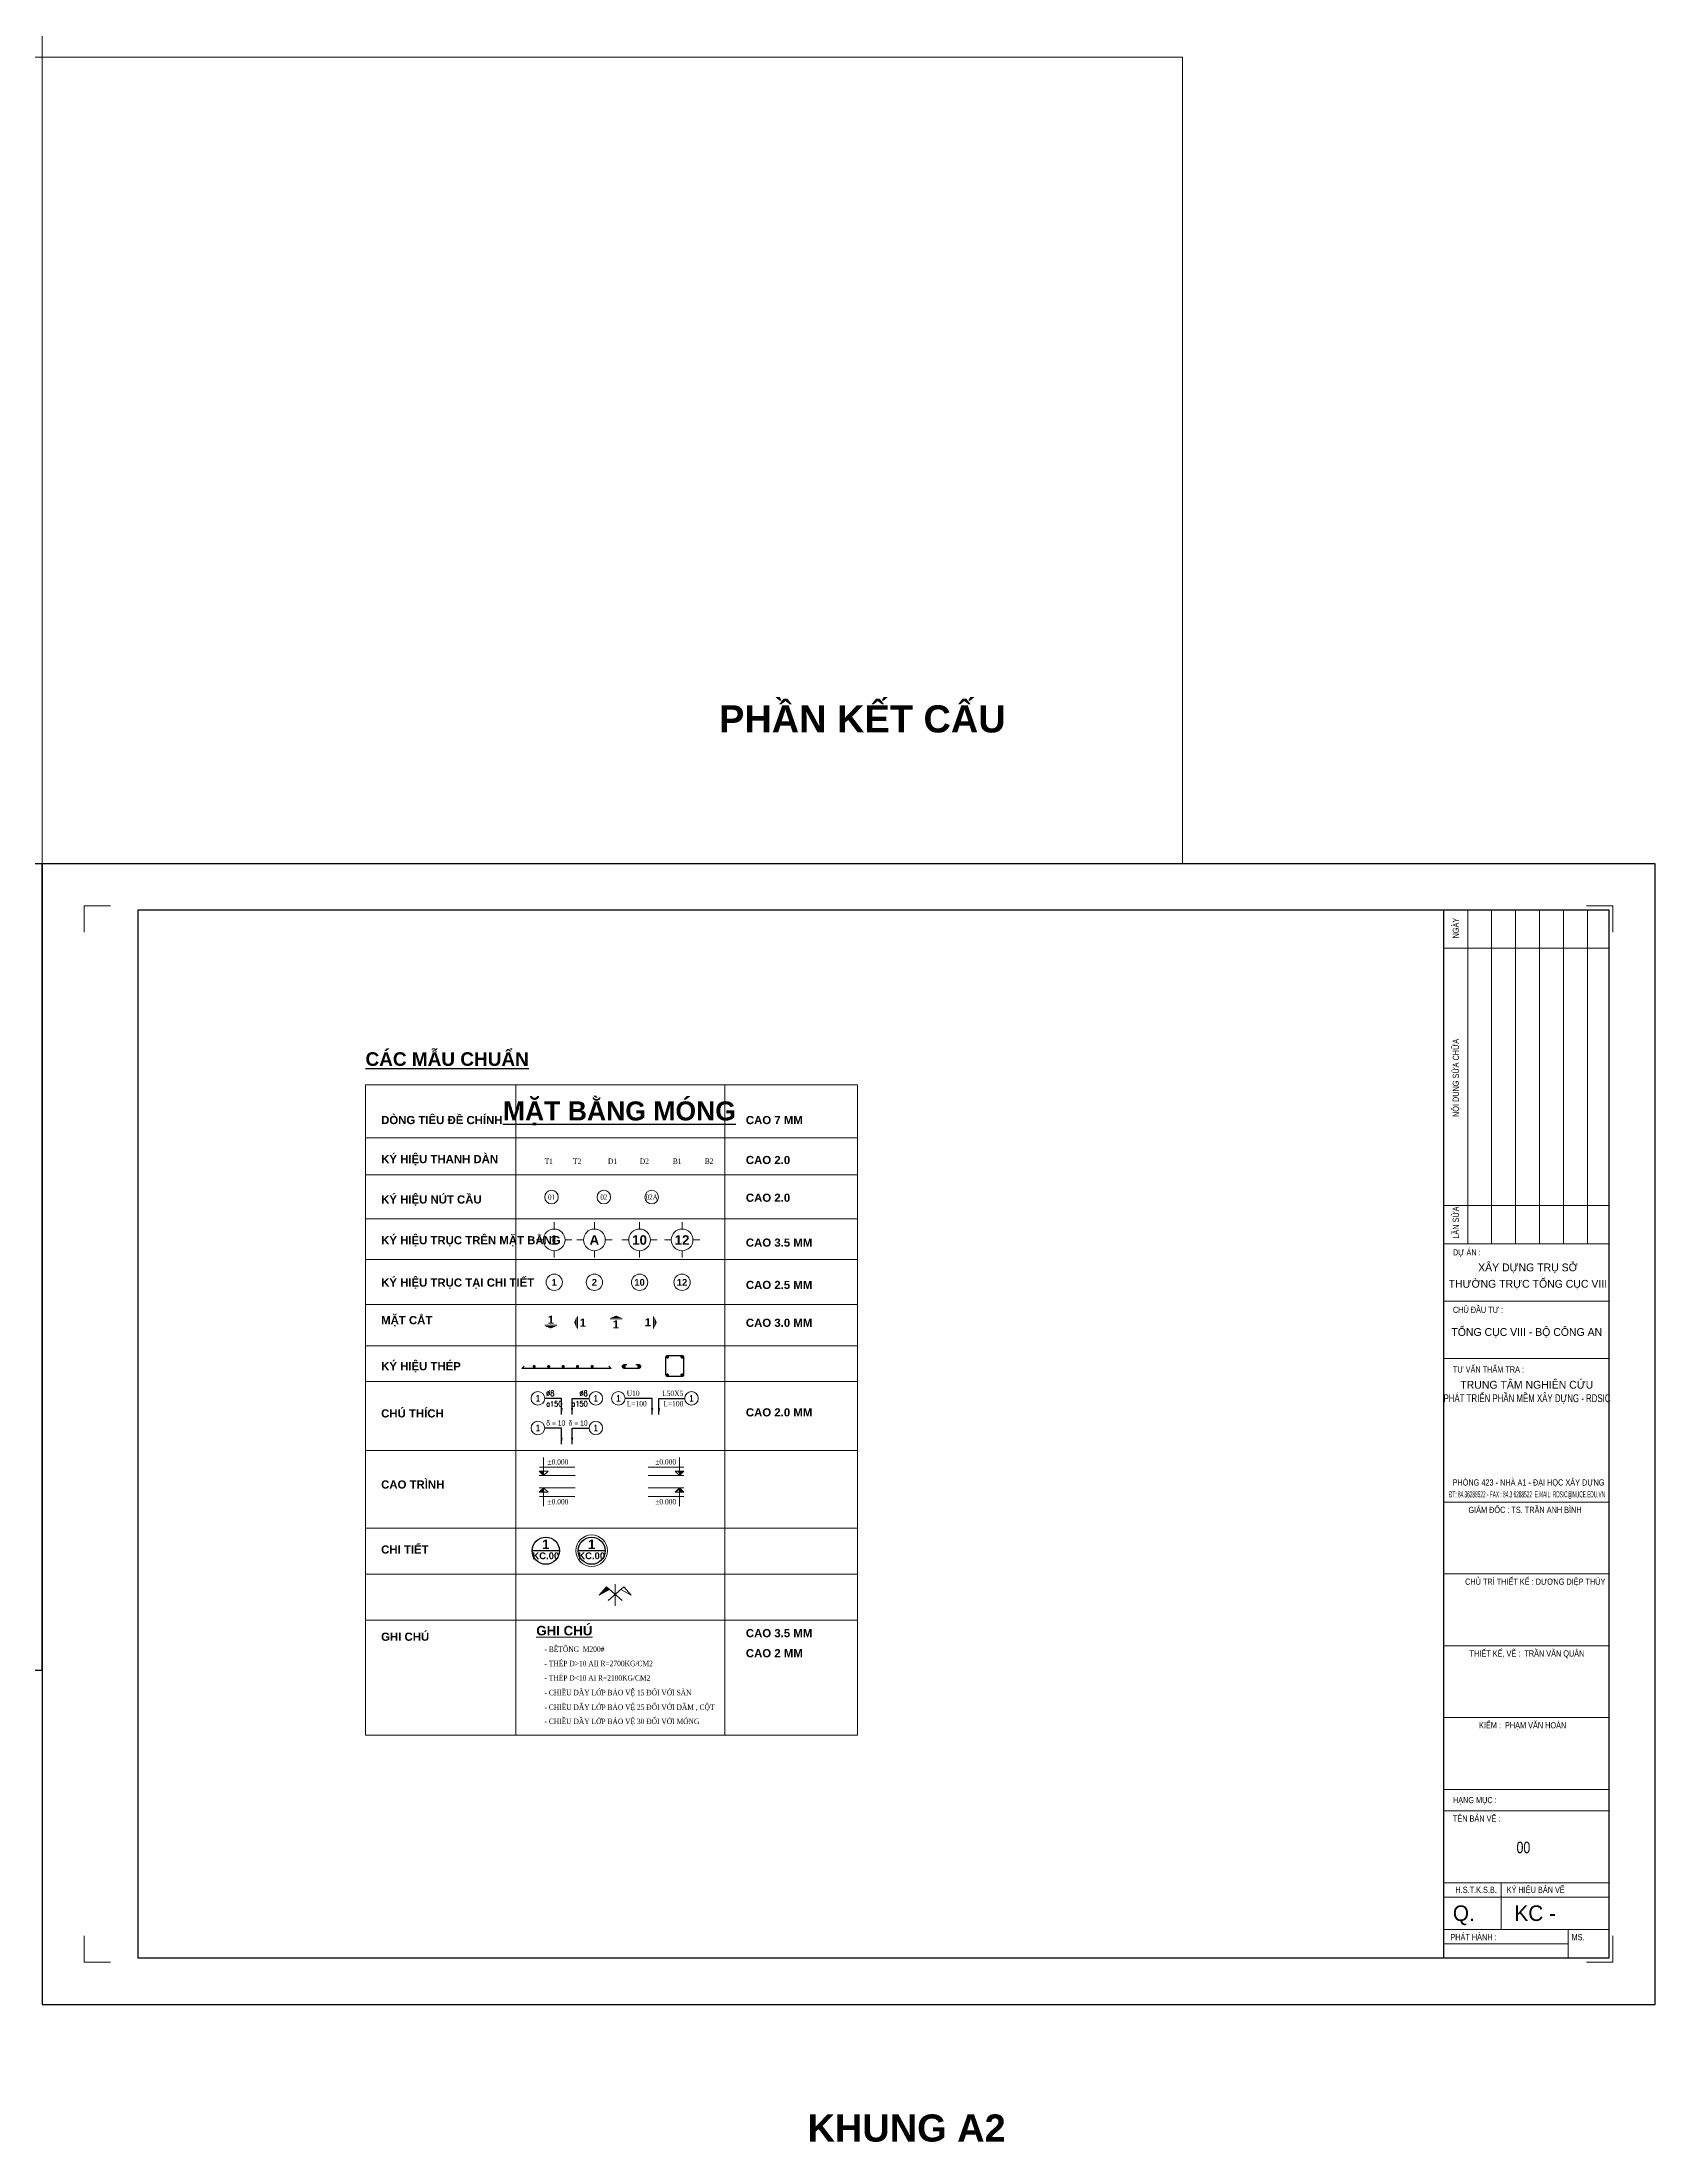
# Model space of a CAD drawing. Header units: millimetres. Extents: x 23 to 2197, y 15 to 1500.
# Drawn here: x 763 to 1357, y 138 to 912 of the extents above; entities that cross this region are included whole.
import ezdxf
from ezdxf.enums import TextEntityAlignment as Align

# ---------------------------------------------------------------- set-up
doc = ezdxf.new("R2010")
doc.units = ezdxf.units.MM
doc.header["$MEASUREMENT"] = 0
doc.layers.get('0').update_dxf_attribs({"lineweight": 20})
for name, color, linetype, lineweight in [('Dim', 8, 'Continuous', 15), ('nét mảnh', 9, 'Continuous', 13), ('nét đậm', 50, 'Continuous', 30), ('text nhỏ', 3, 'Continuous', 18)]:
    doc.layers.add(name, color=color, linetype=linetype, lineweight=lineweight)
doc.styles.add('.VnAvantH', font='')
doc.styles.add('.VnHelvetlnsH', font='')
doc.styles.add('avanh', font='', dxfattribs={"width": 0.7})
doc.styles.add('romans.shx', font='romans.shx', dxfattribs={"width": 0.75, "bigfont": 'vns.shx'})
doc.styles.add('Symbol', font='Symbol.ttf', dxfattribs={"width": 0.75})
doc.styles.add('vntimeh.shx', font='vntimeh.shx', dxfattribs={"width": 0.75})
doc.styles.get('.VnAvantH').set_extended_font_data('.VnAvantH')
doc.styles.get('.VnHelvetlnsH').set_extended_font_data('.VnHelvetInsH', bold=True)
doc.styles.get('avanh').set_extended_font_data('.VnAvantH')
doc.dimstyles.new('RDSIC', dxfattribs={"dimscale": 2, "dimtxt": 2, "dimasz": 1.2, "dimexe": 1, "dimexo": 0, "dimgap": 0.5, "dimtad": 1, "dimdec": 0, "dimzin": 0, "dimdsep": 46, "dimtxsty": 'romans.shx', "dimblk": 'ARCHTICK', "dimcen": 0.09, "dimdle": 1, "dimclrd": 8, "dimclre": 8, "dimclrt": 3, "dimadec": 0, "dimazin": 0, "dimtfac": 1, "dimtdec": 0, "dimtmove": 0, "dimatfit": 3, "dimfxl": 1, "dimtolj": 1, "dimtzin": 0, "dimarcsym": 0})

# ---------------------------------------------------------------- blocks, each defined once
blk = doc.blocks.new('A3')
at = {"ltscale": 3}
for p, q in [((365, 198.03), (408, 198.03)), ((365, 183.08), (408, 183.08)), ((365, 168.13), (408, 168.13)), ((365, 130.75), (408, 130.75)), ((365, 112.06), (408, 112.06)), ((365, 93.37), (408, 93.37)), ((365, 74.68), (408, 74.68)), ((365, 55.99), (408, 55.99)), ((365, 50.38), (408, 50.38)), ((365, 31.69), (408, 31.69)), ((365, 27.95), (408, 27.95)), ((379.95, 31.69), (379.95, 19.48)), ((365, 19.48), (408, 19.48)), ((397.4, 19.48), (397.4, 12)), ((365, 15.74), (397.4, 15.74))]:
    blk.add_line(p, q, dxfattribs=at)
at = {"layer": 'Defpoints', "lineweight": -3}
blk.add_lwpolyline([(0, 0), (420, 0), (420, 297), (0, 297)], close=True, dxfattribs=at)
at = {"layer": 'Defpoints', "lineweight": -2}
for points in [[(17.81, 286), (11, 286), (11, 279.19)], [(402.19, 286), (409, 286), (409, 279.19)], [(17.81, 11), (11, 11), (11, 17.81)], [(402.19, 11), (409, 11), (409, 17.81)]]:
    blk.add_lwpolyline(points, dxfattribs=at)
at = {"layer": 'nét mảnh', "ltscale": 3}
for p, q in [((371.23, 198.03), (371.23, 285)), ((377.46, 198.03), (377.46, 285)), ((383.69, 198.03), (383.69, 285)), ((389.92, 198.03), (389.92, 285)), ((396.15, 198.03), (396.15, 285)), ((402.38, 198.03), (402.38, 285)), ((365, 275.03), (408, 275.03)), ((365, 208), (408, 208))]:
    blk.add_line(p, q, dxfattribs=at)
at = {"layer": 'nét đậm'}
blk.add_line((365, 12), (365, 285), dxfattribs=at)
blk.add_lwpolyline([(25, 285), (408, 285), (408, 12), (25, 12)], close=True, dxfattribs=at)
at = {"ltscale": 3, "style": 'avanh', "width": 0.85}
for s, height, p in [('NGµY', 1.62, (368.94, 277.53)), ('NéI DUNG SöA CH÷A', 1.6198, (368.94, 231.04)), ('lÇn söa', 1.62, (368.94, 199.36))]:
    blk.add_text(s, height=height, rotation=90, dxfattribs=at).set_placement(p)
for s, height, p in [('Dù ¸N :', 1.62, (367.38, 194.99)), ('CHñ §ÇU T¦ :', 1.6198, (367.38, 180.04)), ('Phßng 423 - nhµ a1 - ®¹i häc x©y dùng', 1.6198, (367.29, 135.08)), ('H¹NG MôC :', 1.62, (367.38, 52.4))]:
    blk.add_text(s, height=height, dxfattribs=at).set_placement(p)
at = {"ltscale": 3, "style": 'avanh'}
for s, p in [('x©y dùng trô së', (386.9, 190.86)), ('th\xadêng trùc tæng côc Viii', (386.9, 186.59)), ('Tæng côc viii - Bé c«ng an', (386.61, 174.04)), ('trung t©m nghiªn cøu', (386.61, 160.31))]:
    blk.add_text(s, height=2.0409, dxfattribs=at).set_placement(p, align=Align.CENTER)
at = {"ltscale": 3, "style": 'avanh', "width": 0.75}
blk.add_text('ph¸t triÓn phÇn mÒm x©y dùng - RDSic', height=2.0409, dxfattribs=at).set_placement((386.67, 156.81), align=Align.CENTER)
at = {"ltscale": 3, "style": 'avanh', "width": 0.466382}
blk.add_text('§T: 84.36288522 - FAX : 84.3 6288522  E.mail: rdsic@nuce.edu.vn', height=1.6198, dxfattribs=at).set_placement((366.35, 131.99), (407, 131.99), align=Align.FIT)
at = {"ltscale": 3, "style": 'avanh'}
for s, p in [('Q.', (367.36, 21.72)), ('Kc - ', (383.4, 21.72))]:
    blk.add_text(s, height=4.049, dxfattribs=at).set_placement(p)
at = {"layer": 'text nhỏ', "ltscale": 3, "style": 'avanh', "width": 0.85}
for s, height, p in [('T¦ VÊN ThÈm tra :', 1.6198, (367.38, 164.51)), ('GI¸M §èC : TS. trÇn anh b×nh', 1.6198, (371.42, 127.94)), ('CHñ TR× thiÕt kÕ : d\xad¬ng diÖp thóy', 1.6198, (370.55, 109.25)), ('THIÕT KÕ, VÏ :  TrÇn v¨n qu©n', 1.6198, (371.72, 90.56)), ('KIÓM :  ph¹m v¨n hoµn', 1.6198, (374.18, 71.87)), ('T£N B¶N VÏ :', 1.6198, (367.38, 47.57)), ('H.S.T.K.S.B.', 1.6198, (368.04, 29.03)), ('Ký HIÖU B¶N VÏ', 1.6198, (381.39, 29.03)), ('PH¸T HµNH :', 1.6198, (366.71, 16.71)), ('MS.', 1.62, (398.27, 16.71))]:
    blk.add_text(s, height=height, dxfattribs=at).set_placement(p)
blk = doc.blocks.new('mc')
at = {"color": 1, "ltscale": 2}
blk.add_line((2.21, 1.22), (-2.21, 1.22), dxfattribs=at)
blk.add_lwpolyline([(0, 0, 0, 4.29, 0), (0, 0.89, 2.5, 2.5, 0)], format="xyseb", dxfattribs=at)
at = {"style": '.VnHelvetlnsH'}
blk.add_attdef('1', text='', height=3, dxfattribs=at).set_placement((0.07, 3.22), align=Align.MIDDLE_CENTER)
blk = doc.blocks.new('thep')
at = {"layer": 'nét đậm'}
for p, q in [((-0.5, 0), (0.5, 0)), ((-0.35, 0.35), (0.35, -0.35)), ((0.35, 0.35), (-0.35, -0.35)), ((0, 0.5), (0, -0.5))]:
    blk.add_line(p, q, dxfattribs=at)
at = {"layer": 'nét đậm', "const_width": 0.0833}
blk.add_lwpolyline([(-0.5, 0, 1), (0.5, 0, 1), (-0.5, 0, 1)], format="xyb", dxfattribs=at)
blk = doc.blocks.new("ghichu'")
at = {"color": 8}
blk.add_circle((2.5, 0), 2.5, dxfattribs=at)
at = {"color": 3, "style": 'romans.shx', "width": 0.75}
for tag, p in [('DK', (-0.5, 0.85)), ('KC', (-0.5, -2.97))]:
    blk.add_attdef(tag, text='', height=2, dxfattribs=at).set_placement(p, align=Align.RIGHT)
at = {"color": 7, "style": '.VnHelvetlnsH', "width": 0.75}
blk.add_attdef('SH', text='', height=2.5, dxfattribs=at).set_placement((2.5, 0), align=Align.MIDDLE)
blk = doc.blocks.new('ghichu')
at = {"color": 8}
blk.add_circle((-2.5, 0), 2.5, dxfattribs=at)
at = {"color": 7, "style": '.VnHelvetlnsH', "width": 0.75}
blk.add_attdef('SH', text='', height=2.5, dxfattribs=at).set_placement((-2.5, 0), align=Align.MIDDLE)
at = {"color": 3, "style": 'romans.shx', "width": 0.75}
for tag, p in [('DK', (0.56, 0.85)), ('KC', (0.56, -2.97))]:
    blk.add_attdef(tag, p, '', height=2, dxfattribs=at)
blk = doc.blocks.new('_ArchTick')
at = {"layer": 'Dim', "color": 0, "const_width": 0.15}
blk.add_lwpolyline([(-0.5, -0.5), (0.5, 0.5)], dxfattribs=at)
blk = doc.blocks.new('ct')
blk.add_hatch(color=256).paths.add_polyline_path([(0, 0), (-1.61, 1.6), (0, 1.6)])
at = {"ltscale": 50}
h = blk.add_hatch(dxfattribs=at)
h.set_pattern_fill('ANSI31', color=8, scale=1.406251, style=0)
h.set_pattern_definition([(45, (0, 5e-12), (-3.157, 3.157), [])])
h.paths.add_polyline_path([(0, 1.6), (0, 0), (1.61, 1.6)])
at = {"color": 8, "ltscale": 50}
for p, q in [((11.56, 0), (-1.64, 0)), ((-1.59, 3.14), (11.47, 3.14))]:
    blk.add_line(p, q, dxfattribs=at)
for points in [[(0, 0), (-1.61, 1.6), (0, 1.6)], [(0, 6.69), (0, 0)], [(0, 0), (1.61, 1.6), (0, 1.6)]]:
    blk.add_lwpolyline(points, dxfattribs=at)
at = {"color": 3, "style": 'vntimeh.shx', "width": 0.75}
blk.add_attdef('CT', (1.41, 4.07), '', height=2, dxfattribs=at)
blk = doc.blocks.new('dx')
blk.add_hatch(color=8).paths.add_polyline_path([(-2.07, 6.07), (-3.16, 7.04), (-5.85, 3.99)])
at = {"color": 8}
for p, q in [((0, 0), (0, 7.95)), ((-3.16, 7.04), (-5.85, 3.99)), ((-5.85, 3.99), (-2.07, 6.07)), ((2.58, 1.96), (-3.16, 7.04)), ((-2.58, 1.96), (3.16, 7.04)), ((5.85, 3.99), (2.07, 6.07)), ((3.16, 7.04), (5.85, 3.99))]:
    blk.add_line(p, q, dxfattribs=at)
blk = doc.blocks.new('ct1')
at = {"layer": 'nét đậm'}
blk.add_line((5, 0), (-5, 0), dxfattribs=at)
blk.add_circle((0, 0), 5, dxfattribs=at)
at = {"color": 0, "style": '.VnHelvetlnsH'}
for tag, height, p in [('TEN', 3.5, (0, 2.34)), ('KC', 2.5, (0, -1.87))]:
    blk.add_attdef(tag, text='', height=height, dxfattribs=at).set_placement(p, align=Align.MIDDLE_CENTER)
blk = doc.blocks.new('ct2')
at = {"layer": 'nét mảnh'}
blk.add_circle((0, 0), 5.8, dxfattribs=at)
at = {"layer": 'nét đậm'}
blk.add_line((5, 0), (-5, 0), dxfattribs=at)
blk.add_circle((0, 0), 5, dxfattribs=at)
at = {"color": 0, "style": '.VnHelvetlnsH'}
for tag, height, p in [('TEN', 3.5, (0, 2.34)), ('KC', 2.5, (0, -1.87))]:
    blk.add_attdef(tag, text='', height=height, dxfattribs=at).set_placement(p, align=Align.MIDDLE_CENTER)

msp = doc.modelspace()

# ---------------------------------------------------------------- linework, layer by layer
for p, q in [((763.08, 609.21), (763.08, 906.21)), ((882.25, 527.78), (1063.37, 527.78)), ((882.25, 288.36), (882.25, 527.78)), ((937.6, 527.78), (937.6, 288.36)), ((1014.5, 527.78), (1014.5, 288.36)), ((1063.37, 527.78), (1063.37, 288.36)), ((882.25, 508.28), (1063.37, 508.28)), ((882.25, 494.63), (1063.37, 494.63)), ((882.25, 478.46), (1063.37, 478.46)), ((882.25, 463.4), (1063.37, 463.4)), ((882.25, 446.83), (1063.37, 446.83)), ((882.25, 431.72), (1063.37, 431.72)), ((882.25, 418.51), (1063.37, 418.51)), ((882.25, 393.1), (1063.37, 393.1)), ((882.25, 364.47), (1063.37, 364.47)), ((882.25, 347.56), (1063.37, 347.56)), ((882.25, 330.65), (1063.37, 330.65)), ((1063.37, 288.36), (882.25, 288.36))]:
    msp.add_line(p, q)
msp.add_lwpolyline([(343.08, 906.21), (763.08, 906.21), (763.08, 1203.21), (343.08, 1203.21)], close=True)
for points in [[(1183.08, 609.21), (343.08, 609.21), (343.08, 906.21), (1183.08, 906.21)], [(1183.08, 906.21), (1183.08, 609.21)]]:
    msp.add_lwpolyline(points)
at = {"layer": 'nét mảnh'}
for p, q in [((951.71, 474.65), (951.71, 477.15)), ((966.49, 474.65), (966.49, 477.15)), ((983.14, 474.65), (983.14, 477.15)), ((998.78, 474.65), (998.78, 477.15)), ((947.71, 470.65), (945.21, 470.65)), ((951.71, 466.65), (951.71, 464.15)), ((955.71, 470.65), (958.21, 470.65)), ((962.49, 470.65), (959.99, 470.65)), ((966.49, 466.65), (966.49, 464.15)), ((970.49, 470.65), (972.99, 470.65)), ((979.14, 470.65), (976.64, 470.65)), ((983.14, 466.65), (983.14, 464.15)), ((987.14, 470.65), (989.64, 470.65)), ((994.78, 470.65), (992.28, 470.65)), ((998.78, 466.65), (998.78, 464.15)), ((1002.78, 470.65), (1005.28, 470.65))]:
    msp.add_line(p, q, dxfattribs=at)
for centre, radius in [((950.71, 486.44), 2.5), ((969.98, 486.44), 2.5), ((987.6, 486.44), 2.5), ((951.71, 470.65), 4), ((966.49, 470.65), 4), ((983.14, 470.65), 4), ((998.78, 470.65), 4), ((951.71, 455.06), 3), ((966.49, 455.06), 3), ((983.14, 455.06), 3), ((998.78, 455.06), 3)]:
    msp.add_circle(centre, radius, dxfattribs=at)
at = {"layer": 'nét đậm'}
msp.add_lwpolyline([(993.44, 428.16), (998.77, 428.16, -0.414214), (999.37, 427.56), (999.37, 420.94, -0.414214), (998.77, 420.34), (993.44, 420.34, -0.414214), (992.84, 420.94), (992.84, 427.56, -0.414214)], format="xyb", close=True, dxfattribs=at)
at = {"layer": 'nét đậm', "ltscale": 5}
msp.add_lwpolyline([(971.85, 424.18), (972.7, 423.34), (939.78, 423.34), (940.63, 424.18)], dxfattribs=at)
msp.add_lwpolyline([(981.82, 424.74), (982.82, 424.74, -1), (982.82, 423.34), (977.49, 423.34, -1), (977.49, 424.74), (978.49, 424.74)], format="xyb", dxfattribs=at)

# ---------------------------------------------------------------- block references
for name, p in [('A3', (343.08, 312.21)), ('dx', (974.14, 335.92))]:
    msp.add_blockref(name, p)
at = {"xscale": 1.414285714286962, "yscale": 1.414285714286962, "zscale": 1.414285714285714}
msp.add_blockref('A3', (763.08, 189.17), dxfattribs=at)
for name, p, values in [('mc', (950.42, 438.07), {'1': '1'}), ('ghichu', (948.19, 412.32), {'SH': '1', 'DK': '%%c8', 'KC': 'a150'}), ("ghichu'", (964.52, 412.32), {'SH': '1', 'DK': '%%c8', 'KC': 'a150'}), ('ct', (947.82, 383.88), {'CT': '%%p0.000'}), ('ct1', (948.6, 356.22), {'KC': 'kc.00', 'TEN': '1'}), ('ct2', (965.49, 356.22), {'TEN': '1', 'KC': 'kc.00'})]:
    msp.add_blockref(name, p).add_auto_attribs(values)
ref = msp.add_blockref('mc', (959.06, 440.28), dxfattribs=dict(rotation=270))
ref.add_attrib('1', '1', dxfattribs={"height": 3, "style": '.VnHelvetlnsH'}).set_placement((962.28, 440.21), align=Align.MIDDLE_CENTER)
ref = msp.add_blockref('mc', (974.49, 442.79), dxfattribs=dict(rotation=180))
ref.add_attrib('1', '1', dxfattribs={"height": 3, "style": '.VnHelvetlnsH'}).set_placement((974.42, 439.57), align=Align.MIDDLE_CENTER)
ref = msp.add_blockref('mc', (989.44, 440.28), dxfattribs=dict(rotation=90))
ref.add_attrib('1', '1', dxfattribs={"height": 3, "style": '.VnHelvetlnsH'}).set_placement((986.22, 440.34), align=Align.MIDDLE_CENTER)
ref = msp.add_blockref('ghichu', (977.84, 412.32))
ref.add_attrib('SH', '1', dxfattribs={"color": 7, "height": 2.5, "style": '.VnHelvetlnsH', "width": 0.75}).set_placement((975.34, 412.32), align=Align.MIDDLE)
ref.add_attrib('DK', 'u10', (978.4, 413.17), dxfattribs={"color": 3, "height": 2, "style": 'vntimeh.shx', "width": 0.75})
ref.add_attrib('KC', 'l=100', (978.4, 409.35), dxfattribs={"color": 3, "height": 2, "style": 'vntimeh.shx', "width": 0.75})
ref = msp.add_blockref("ghichu'", (999.75, 412.32))
ref.add_attrib('SH', '1', dxfattribs={"color": 7, "height": 2.5, "style": '.VnHelvetlnsH', "width": 0.75}).set_placement((1002.25, 412.32), align=Align.MIDDLE)
ref.add_attrib('DK', 'l50x5', dxfattribs={"color": 3, "height": 2, "style": 'vntimeh.shx', "width": 0.75}).set_placement((999.25, 413.17), align=Align.RIGHT)
ref.add_attrib('KC', 'l=100', dxfattribs={"color": 3, "height": 2, "style": 'vntimeh.shx', "width": 0.75}).set_placement((999.25, 409.35), align=Align.RIGHT)
ref = msp.add_blockref('ghichu', (948.19, 401.41))
ref.add_attrib('SH', '1', dxfattribs={"color": 7, "height": 2.5, "style": '.VnHelvetlnsH', "width": 0.75}).set_placement((945.69, 401.41), align=Align.MIDDLE)
ref.add_attrib('DK', 'd = 10', (948.75, 402.25), dxfattribs={"color": 3, "height": 2, "style": 'Symbol', "width": 0.75})
ref = msp.add_blockref("ghichu'", (964.52, 401.41))
ref.add_attrib('SH', '1', dxfattribs={"color": 7, "height": 2.5, "style": '.VnHelvetlnsH', "width": 0.75}).set_placement((967.02, 401.41), align=Align.MIDDLE)
ref.add_attrib('DK', 'd = 10', dxfattribs={"color": 3, "height": 2, "style": 'Symbol', "width": 0.75}).set_placement((964.02, 402.25), align=Align.RIGHT)
ref = msp.add_blockref('ct', (997.81, 383.88), dxfattribs=dict(xscale=-1))
ref.add_attrib('CT', '%%p0.000', dxfattribs={"color": 3, "height": 2, "style": 'vntimeh.shx', "width": 0.75}).set_placement((996.61, 387.95), align=Align.RIGHT)
ref = msp.add_blockref('ct', (947.82, 379.37), dxfattribs=dict(xscale=-1, rotation=180))
ref.add_attrib('CT', '%%p0.000', (949.23, 373.3), dxfattribs={"color": 3, "height": 2, "style": 'vntimeh.shx', "width": 0.75})
ref = msp.add_blockref('ct', (997.81, 379.37), dxfattribs=dict(rotation=180))
ref.add_attrib('CT', '%%p0.000', dxfattribs={"color": 3, "height": 2, "style": 'vntimeh.shx', "width": 0.75}).set_placement((996.61, 373.3), align=Align.RIGHT)
at = {"layer": 'nét đậm'}
for p in [(993.44, 427.56), (944.33, 424.04), (949.66, 424.04), (954.98, 424.04), (960.31, 424.04), (965.64, 424.04), (977.49, 424.04), (982.82, 424.04)]:
    msp.add_blockref('thep', p, dxfattribs=at)
at = {"layer": 'nét đậm', "xscale": -1}
msp.add_blockref('thep', (998.77, 427.56), dxfattribs=at)
at = {"layer": 'nét đậm', "xscale": -1, "rotation": 180}
msp.add_blockref('thep', (993.44, 420.94), dxfattribs=at)
at = {"layer": 'nét đậm', "rotation": 180}
msp.add_blockref('thep', (998.77, 420.94), dxfattribs=at)

# ---------------------------------------------------------------- texts
at = {"color": 7, "style": '.VnHelvetlnsH'}
for s, p in [('phÇn kÕt cÊu', (1117.95, 657.53)), ('khung a2', (1117.95, 138.64))]:
    msp.add_text(s, height=10, dxfattribs=at).set_placement(p, align=Align.RIGHT)
at = {"color": 7, "lineweight": -2, "style": '.VnHelvetlnsH'}
for s, height, p in [('%%uc¸c mÉu chuÈn', 5, (882.21, 534.77)), ('dßng tiªu ®Ò chÝnh', 3, (887.97, 513.31)), ('cao 7 mm', 3, (1022.29, 513.31)), ('ký hiÖu thanh dµn', 3, (887.97, 498.93)), ('cao 2.0', 3, (1022.29, 498.6)), ('ký hiÖu nót cÇu', 3, (887.97, 484.06)), ('cao 2.0', 3, (1022.29, 484.71)), ('ký hiÖu trôc trªn mÆt b»ng', 3, (887.97, 469.06)), ('cao 3.5 mm', 3, (1022.29, 468.18)), ('ký hiÖu trôc t¹i chi tiÕt', 3, (887.97, 453.48)), ('cao 2.5 mm', 3, (1022.29, 452.6)), ('mÆt c¾t', 3, (887.97, 439.63)), ('cao 3.0 mm', 3, (1022.29, 438.65)), ('ký hiÖu thÐp', 3, (887.97, 422.67)), ('chó thÝch', 3, (887.97, 405.3)), ('cao 2.0 mm', 3, (1022.29, 405.68)), ('cao tr×nh', 3, (887.97, 379.12)), ('chi tiÕt', 3, (887.97, 355.18)), ('ghi chó', 3, (887.97, 323.06)), ('cao 3.5 mm', 3, (1022.29, 324.38)), ('cao 2 mm', 3, (1022.29, 317))]:
    msp.add_text(s, height=height, dxfattribs=at).set_placement(p)
msp.add_text('%%UmÆt b»ng mãng', height=7, dxfattribs=at).set_placement((975.71, 518.17), align=Align.MIDDLE_CENTER)
at = {"color": 3, "style": 'vntimeh.shx'}
for s, width, p in [('t1 ', 0.75, (950.03, 499.66)), ('t2', 0.75, (960.14, 499.66)), ('d1', 0.75, (973.18, 499.66)), ('d2', 0.75, (984.91, 499.66)), ('b1', 0.75, (996.99, 499.66)), ('b2', 0.75, (1008.72, 499.66)), ('01', 0.7, (950.71, 486.44)), ('02', 0.7, (969.98, 486.44)), ('02a', 0.7, (987.6, 486.44))]:
    msp.add_text(s, height=2, dxfattribs=dict(at, width=width)).set_placement(p, align=Align.MIDDLE_CENTER)
at = {"color": 0, "style": '.VnHelvetlnsH'}
for s, height, p in [('1', 3.5, (951.71, 470.65)), ('A', 3.5, (966.49, 470.65)), ('10', 3.5, (983.14, 470.65)), ('12', 3.5, (998.78, 470.65)), ('1', 2.5, (951.71, 455.06)), ('2', 2.5, (966.49, 455.06)), ('10', 2.5, (983.14, 455.06)), ('12', 2.5, (998.78, 455.06))]:
    msp.add_text(s, height=height, dxfattribs=at).set_placement(p, align=Align.MIDDLE_CENTER)
msp.add_text('%%ughi chó', height=3.5, dxfattribs=at).set_placement((955.44, 327.28), align=Align.MIDDLE)
at = {"color": 3, "style": 'vntimeh.shx', "width": 0.75}
for s, p in [('- bªt«ng  m200#', (948.11, 318.97)), ('- thÐp d>10 aii r=2700KG/CM2', (948.11, 313.7)), ('- thÐp d<10 ai r=2100KG/CM2', (948.11, 308.38)), ('- chiÒu dÇy líp b¶o vÖ 15 ®èi víi sµn', (948.11, 303)), ('- chiÒu dÇy líp b¶o vÖ 25 ®èi víi dÇm , cét', (948.11, 297.62)), ('- chiÒu dÇy líp b¶o vÖ 30 ®èi víi mãng', (948.11, 292.39))]:
    msp.add_text(s, height=2, dxfattribs=at).set_placement(p)
at = {"style": '.VnAvantH', "width": 0.8}
msp.add_text('00', height=4.243, dxfattribs=at).set_placement((1308.61, 246.97), align=Align.MIDDLE_CENTER)

# ---------------------------------------------------------------- leaders
for points in [[(954.42, 406.38), (954.42, 412.32), (948.19, 412.32)], [(958.29, 406.38), (958.29, 412.32), (964.52, 412.32)], [(987.77, 406.38), (987.77, 412.32), (977.84, 412.32)], [(990.28, 406.38), (990.28, 412.32), (999.75, 412.32)], [(954.42, 395.46), (954.42, 401.41), (948.19, 401.41)], [(958.29, 395.46), (958.29, 401.41), (964.52, 401.41)]]:
    msp.add_leader(points, dimstyle='RDSIC', override={"dimgap": 0.5, "dimtad": 0})

doc.saveas('drawing.dxf')
